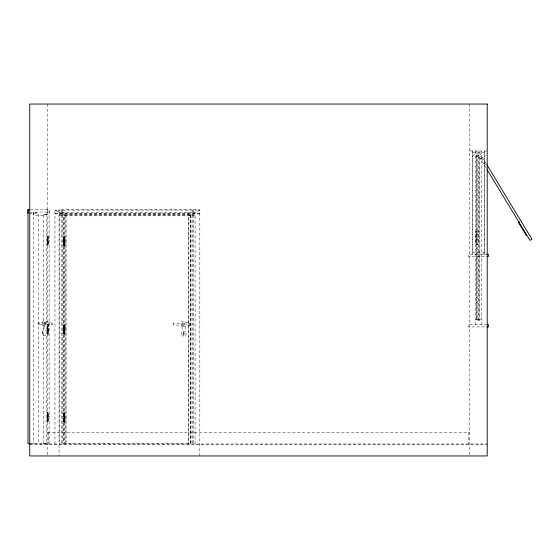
<?xml version="1.0" encoding="UTF-8"?>
<svg xmlns="http://www.w3.org/2000/svg" width="560" height="560" viewBox="0 0 560 560"><rect width="100%" height="100%" fill="white"/><g stroke="black" fill="none" stroke-linecap="round" stroke-linejoin="round"><path stroke-width="0.42" stroke-dasharray="2.8 2.1" d="M47.355 212.072L33.278 212.072L33.278 215.334L43.246 215.334M47.355 209.622L47.355 212.884L46.767 212.884L46.767 443.751M47.537 421.043L47.537 413.119C47.467 413.749 47.166 425.145 47.985 421.043L47.985 413.119M47.537 332.85L47.537 324.926C47.467 325.563 47.166 336.959 47.985 332.85L47.985 324.926M47.537 244.664L47.537 236.74C47.467 237.377 47.166 248.766 47.985 244.664L47.985 236.74M30.576 209.622L49.112 209.622L49.112 213.43L46.767 213.43M54.957 444.22L54.957 210.091L65.961 215.803L65.961 444.22L65.961 212.541M183.155 334.327C184.345 327.264 184.345 339.927 183.155 332.864M190.911 214.718L190.911 444.22L190.911 212.541M63.749 245.133L63.756 243.88M63.707 245.133L63.749 237.209M63.707 333.319L63.749 325.402M63.707 413.588L63.707 421.512M63.749 333.319L63.756 332.073M63.749 421.512L63.756 420.259M48.034 244.664L48.034 236.74M48.034 331.604L48.02 321.419L42.749 321.447L42.763 326.067L48.041 326.004M48.034 421.043L48.034 413.119M48.034 331.842L48.041 334.446M39.543 324.653L39.543 322.868M42.742 324.576L38.003 324.576L38.045 322.868L42.742 322.945M48.041 322.945L52.731 322.868L52.78 324.576L48.041 324.576M182.826 323.33L182.826 325.129M47.341 421.197L48.181 421.197L48.293 418.047L48.188 412.958L47.341 412.958M47.845 329.623L47.306 330.057L48.293 329.903L48.188 324.772L47.341 324.772M47.845 417.809L47.355 417.809C46.69 418.383 48.23 418.166 47.999 418.278M47.936 241.437L47.285 241.829L48.293 241.717L48.188 236.586L47.341 236.586M472.549 156.422L477.463 150.969M482.993 254.191L484.281 252.77M181.314 326.557L181.314 321.867L186.004 321.867L186.004 326.557L181.37 326.508M181.314 335.944L186.004 335.944L186.004 331.247L181.314 331.247L181.363 335.888M51.261 322.861L51.261 324.66M64.659 245.133C65.835 238.679 63.847 244.496 63.413 240.443L64.904 240.443L64.946 242.375L63.259 242.221L64.092 241.906L64.071 240.443L63.651 240.443L65.121 240.163L63.245 240.163L64.141 240.443M63.567 330.092C66.262 329.826 62.685 331.009 63.413 328.629L64.904 328.629L64.946 330.561L63.259 330.414L64.092 330.092L64.071 328.629L63.651 328.629L65.121 328.356L63.245 328.356L64.141 328.629M63.455 416.346L63.413 416.822L65.121 416.626L64.939 413.427L63.42 413.427L63.413 416.353L64.911 416.346M64.946 418.747L64.946 416.815L63.427 416.815C61.838 420.959 67.06 416.213 64.939 421.666L63.42 421.666C61.439 417.207 66.556 419.153 64.029 418.747M480.459 158.662L482.496 157.563M47.957 236.586L47.761 235.802L47.565 236.586M47.957 324.772L47.761 323.988L47.565 324.772M47.957 412.958L47.761 412.181L47.565 412.958M64.526 237.055C66.087 236.096 62.272 236.096 63.833 237.055M63.833 245.287C62.272 246.246 66.087 246.246 64.526 245.287M64.526 325.241C66.087 324.289 62.272 324.289 63.833 325.241M63.833 333.48C62.272 334.432 66.087 334.432 64.526 333.48M64.526 413.427C66.087 412.475 62.272 412.475 63.833 413.427M63.833 421.666C62.272 422.618 66.087 422.618 64.526 421.666M63.63 242.375L64.904 242.375L64.939 245.287L63.42 245.287L63.455 242.368M63.63 330.561L64.925 330.561L64.939 333.48L63.42 333.48L63.455 330.561M48.02 241.906C46.865 241.451 49.637 242.424 48.188 244.818L47.341 244.818M63.532 241.906L64.141 241.899L63.728 241.906M47.929 330.092C47.159 329.644 49.182 330.953 48.188 333.011L47.341 333.011M63.532 418.278L64.883 418.278L63.434 418.278L63.896 418.278M47.509 328.16C47.082 327.096 47.992 327.922 48.09 327.698M64.029 330.561L63.679 330.561L64.911 330.561M47.509 416.346C47.082 415.289 47.992 416.108 48.09 415.884M48.09 239.505L47.341 239.505L47.509 239.974M64.407 239.974L64.918 239.974L64.939 237.055L63.42 237.055L63.455 239.974M64.624 326.648L64.33 325.402C63.385 329.455 65.968 328.923 64.939 325.241L63.42 325.241L63.455 328.16M64.792 416.353L64.589 416.346M47.943 239.505L47.376 239.505L47.761 239.505M64.022 239.974L64.141 239.974M63.441 240.443L63.847 240.443M63.441 328.629L63.847 328.629M63.441 416.822L64.085 416.815L64.071 418.278M64.386 328.16L64.351 328.16M64.386 416.346L64.344 413.588L64.624 414.841M47.852 327.691L47.761 327.691M47.88 415.884L47.761 415.877M64.449 240.443L64.932 240.443M64.267 242.368L64.911 242.368M64.659 325.402C65.758 326.711 63.315 329.168 64.932 328.629M64.659 421.512C64.827 417.319 64.148 417.102 64.659 413.588M64.344 421.512L64.659 418.747L64.267 418.747M64.582 330.561L64.344 333.319M47.789 329.623L47.376 329.623M47.789 417.809L47.376 417.809M48.069 239.974L47.334 239.974L48.125 239.974M64.61 242.375L64.33 245.133M48.069 328.16L47.334 328.16L48.125 328.16M47.761 330.092L48.146 330.092M48.069 416.346L47.334 416.346L48.125 416.346M64.547 418.747L64.519 418.747M47.46 241.899L47.992 241.906L47.656 244.664M47.46 330.092L47.656 332.85M47.46 418.278L47.992 418.278L47.348 418.278M47.544 239.505L47.691 237.993M64.61 240.443C63.119 239.911 65.359 245.931 64.659 237.209M64.267 330.092L64.659 330.092L64.659 333.319M64.267 416.815L64.659 418.278L64.267 418.278M63.77 328.16L63.91 328.16M63.728 330.092L64.141 330.092M63.77 416.346L64.141 416.346M64.33 416.815L64.68 416.822M63.91 239.974L64.001 237.209M63.973 242.375L64.001 245.133M63.973 416.353L64.001 413.588M64.036 240.443L63.728 240.443M64.036 328.629L63.728 328.629M64.036 416.815L63.651 416.815L64.141 416.815M64.652 330.092L64.344 328.629L64.449 330.092M47.677 241.899L47.334 241.899M47.677 330.092L47.334 330.085M47.544 418.278L47.656 421.043M469.616 150.969L487.214 150.969M472.549 152.754L484.281 152.754M479.003 155.036L477.827 155.036L477.827 320.509L479.297 320.509L479.297 156.394M477.827 155.715L479.003 155.715M475.482 156.394L481.348 156.394M29.757 212.884L38.556 212.884L38.556 443.751M54.957 213.353L199.822 213.353M28.812 213.43L38.556 213.43M54.957 213.899L199.822 213.899M47.355 214.249L43.246 214.249L43.246 443.751M43.246 214.571L47.355 214.571M59.675 214.718L195.104 214.718M59.675 215.803L195.104 215.803M478.121 230.993L476.511 230.993L476.511 244.538L477.974 244.552L477.974 231M476.511 231.84L475.335 231.84L475.335 243.705L476.511 243.705M48.195 236.74L47.334 236.74L47.516 237.993M63.42 237.209L64.939 237.209M47.348 237.993L48.195 237.993M63.413 238.462L64.939 238.462M47.348 243.411L48.195 243.411M63.413 243.88L64.939 243.88M47.341 244.664L48.195 244.664M63.42 245.133L64.939 245.133M472.549 252.406L484.281 252.406M487.214 254.191L468.447 254.191L468.447 256.543L487.214 256.543M475.482 319.151L481.348 319.151M479.297 319.83L476.658 319.83L476.658 155.036M44.03 322.399L45.675 322.399L45.675 325.094L44.03 325.094M186.004 322.868L189.231 322.868L189.231 325.563L186.004 325.563M43.771 323.743L44.828 323.743M487.214 324.576L468.447 324.576L468.447 326.921L487.214 326.921M48.195 324.926L47.334 324.926L47.516 326.179M63.42 325.402L64.939 325.402M47.348 326.179L48.195 326.179M63.413 326.648L64.939 326.648M47.348 331.604L48.195 331.604M63.413 332.073L64.939 332.073M47.341 332.85L48.195 332.85M63.42 333.319L64.939 333.319M63.777 333.473L64.582 333.473M48.195 413.119L47.334 413.119L47.516 414.365M63.42 413.588L64.939 413.588M47.348 414.365L48.195 414.365M63.413 414.841L64.939 414.841M47.348 419.79L48.195 419.79M63.413 420.259L64.939 420.259M47.341 421.043L48.195 421.043M63.42 421.512L64.939 421.512M47.334 432.495L469.616 432.495M43.246 443.212L47.355 443.212M29.624 443.751L49.112 443.751L49.112 209.622M29.736 443.989L487.214 443.989M29.736 444.22L487.214 444.22M64.624 238.462L64.33 237.209L64.337 239.974M47.621 241.899L47.593 244.664M47.579 330.092L47.593 332.85M47.691 414.365L47.544 415.877M47.677 418.278L47.593 421.043M47.649 239.505L47.656 236.74M47.649 415.877L47.593 413.119M63.952 241.899L64.001 240.443M63.952 330.085L64.001 328.629M63.952 418.278L64.001 416.815M63.945 328.16L64.001 325.402M63.945 330.561L64.001 333.319M63.945 418.747L64.001 421.512M61.243 213.353L54.957 210.091L199.822 210.091L188.818 215.803L188.818 444.22L188.818 212.541M65.961 215.803L63.868 214.718L63.868 444.22L63.868 212.541M486.367 163.94L479.584 152.754L477.547 153.853L486.584 168.77M481.481 158.109L486.458 166.32M481.348 150.969L481.348 324.576M479.003 150.969L479.003 320.509M478.121 156.394L478.121 319.83M476.364 155.036L476.364 319.151M475.482 150.969L475.482 324.576M469.616 104.048L469.616 455.952M468.447 432.495L468.447 444.22M199.822 455.952L199.822 209.622L59.059 209.622L59.059 455.952M195.104 444.22L195.104 212.541L59.675 212.541L59.675 444.22M193.536 210.091L193.536 444.22M192.486 210.091L192.486 444.22M189.525 322.938L189.525 325.486M185.171 326.557L185.171 331.247M184.45 323.414L184.45 325.045L182.826 325.045L182.826 323.414M184.163 332.864L184.163 334.327M182.147 326.557L182.147 331.247M64.071 237.209L64.071 238.462M64.071 243.88L64.071 245.133M64.071 325.402L64.071 326.648M64.071 332.073L64.071 333.319M64.071 413.588L64.071 414.841M64.071 420.259L64.071 421.512M62.293 210.091L62.293 444.22M61.243 210.091L61.243 444.22M48.503 432.495L48.503 444.22M47.691 326.179L47.53 327.691L47.593 324.926M47.334 104.048L47.334 455.952M45.479 322.399L45.479 325.094M44.828 322.469L44.828 325.017M43.974 326.088L43.974 330.778M42.742 332.388C42.924 330.197 43.008 336.035 42.742 333.865M33.278 212.072L33.278 443.751M42.742 330.862L42.763 335.447L48.02 335.447L47.999 330.785L42.742 330.862M472.549 150.969L472.549 254.191L472.549 150.969M484.281 150.969L484.281 254.191L484.281 150.969M173.11 323.379L173.187 325.129L184.534 325.045L184.485 323.337L173.11 323.379M190.281 215.04L64.498 215.04L64.498 443.681L190.281 443.681L190.281 215.04"/><path stroke-width="0.84" d="M28 213.43L28 209.622L29.757 209.622M519.407 221.823L518.392 222.376L526.54 235.83M487.214 254.191L488.383 254.191L488.383 256.543L487.214 256.543M487.214 324.576L488.383 324.576L488.383 326.921L487.214 326.921M29.757 443.751L28 443.751L28 209.622M486.815 164.689L532 239.26L529.963 240.359L487.039 169.512M487.214 104.048L29.736 104.048L29.736 455.952L487.214 455.952L487.214 104.048"/></g></svg>
